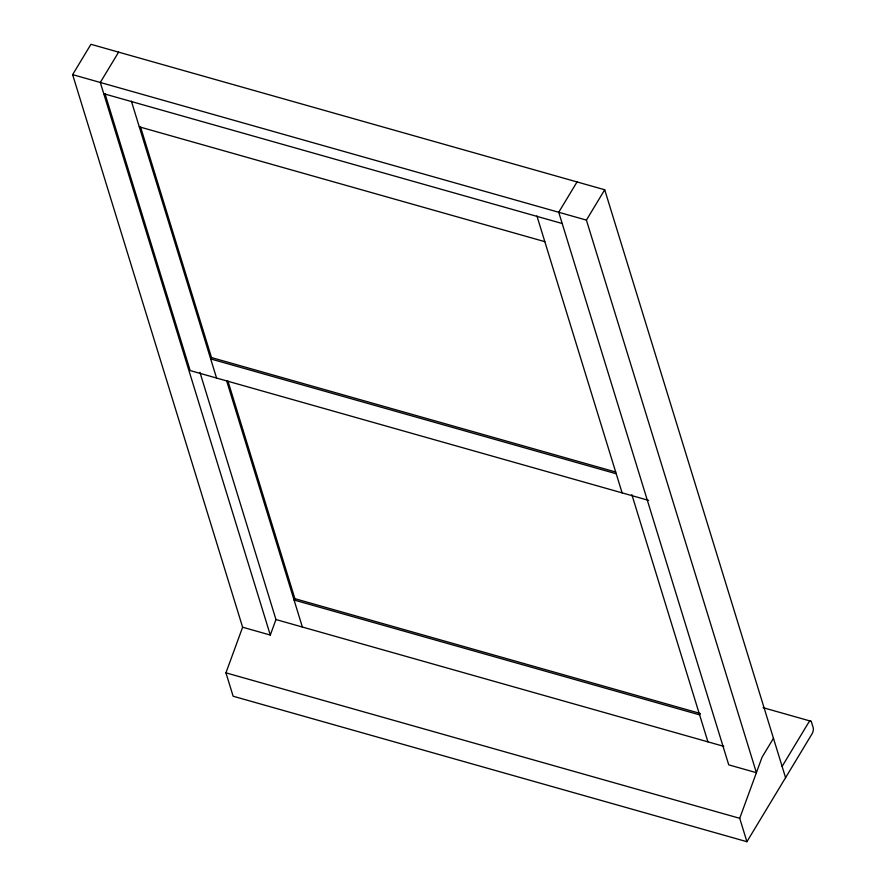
<?xml version="1.0" encoding="UTF-8"?>
<svg xmlns="http://www.w3.org/2000/svg" width="886" height="886" viewBox="0 0 886 886"><rect width="100%" height="100%" fill="white"/><g stroke="black" fill="none" stroke-linecap="round" stroke-linejoin="round"><path stroke-width="1.33" d="M782.116 766.423L808.564 722.611A4.53 1.905 -74.2 0 1 811.465 722.057L813.193 727.672A4.53 1.905 -74.2 0 1 812.03 733.863L746.92 841.7L233.14 696.23L225.941 672.839L242.62 627.222L72.63 74.634L90.937 44.3L604.717 189.77L785.572 777.664M242.62 627.222L270.296 635.052L275.967 619.547L199.926 372.353M746.92 841.7L739.721 818.31L762.071 757.176L773.467 738.304M118.613 52.13L100.295 82.464L270.296 635.052M140.497 126.798L211.499 357.579L210.68 358.93L616.224 473.755M227.946 381.091L294.883 598.681L294.063 600.021L699.608 714.858L700.427 713.507M577.041 181.94L558.734 212.263L728.735 764.851L756.4 772.692L586.41 220.105L604.717 189.77M72.63 74.634L586.41 220.105M103.762 93.717L562.189 223.516M139.279 126.831L544.824 241.656M211.499 357.579L615.715 472.028M648.596 500.368L190.158 370.57L104.98 93.683M763.067 707.67L810.978 721.237M294.883 598.681L699.098 713.13M275.967 619.547L723.807 746.344M225.941 672.839L739.721 818.31M631.862 494.632L707.914 741.848M536.916 215.951L622.105 492.871M226.727 381.124L302.37 627.022M131.372 101.126L216.561 378.045"/></g></svg>
